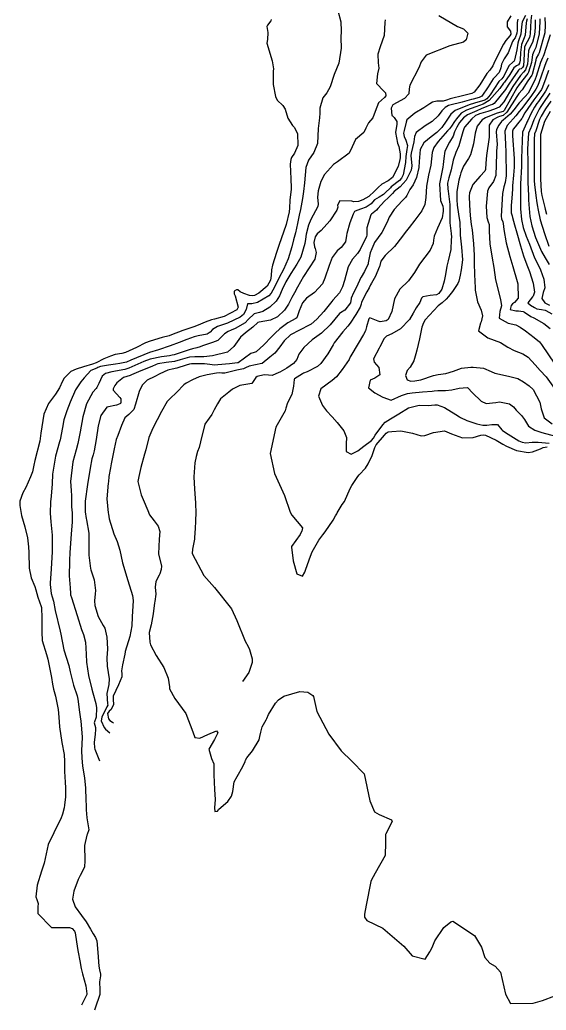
# Model space of a CAD drawing. Header units: feet. Extents: x 1313709 to 1317500, y 405869 to 411659.
# Drawn here: x 1315457 to 1315758, y 407400 to 407965 of the extents above; entities that cross this region are included whole.
import ezdxf

# ---------------------------------------------------------------- set-up
doc = ezdxf.new("R2010")
doc.units = ezdxf.units.FT
doc.layers.add('C-TOPO-MAJR', color=32, linetype='CONTINUOUS')

msp = doc.modelspace()

# ---------------------------------------------------------------- linework, layer by layer
at = {"layer": 'C-TOPO-MAJR'}
for points in [[(1315638.92, 407970.32), (1315640.6, 407963.84), (1315640.81, 407958.78), (1315640.61, 407954.75), (1315640.82, 407948.9), (1315639.43, 407940.22), (1315636.89, 407933.91), (1315634.58, 407926.85), (1315632.69, 407923.39), (1315630.35, 407920.46), (1315628.62, 407914.62), (1315628.71, 407911.84), (1315628.48, 407909.14), (1315627.8, 407903.03), (1315627.29, 407894.49), (1315625.27, 407889.38), (1315622.23, 407884.97), (1315620.6, 407880.67), (1315619.88, 407872.04), (1315619.32, 407866.94), (1315618.79, 407863.08), (1315617.67, 407856.81), (1315616.83, 407853.43), (1315615.9, 407848.79), (1315614.75, 407843.37), (1315613.63, 407839.35), (1315612.67, 407835.51), (1315610.66, 407828.6), (1315607.96, 407822.54), (1315605.48, 407817.96), (1315602.73, 407812.33), (1315600.95, 407808.95), (1315599.61, 407807.47), (1315593.04, 407803.59), (1315589.8, 407802.85), (1315589.2, 407802.95), (1315587.43, 407802.9), (1315586.54, 407799.59), (1315585.15, 407796.79), (1315583.18, 407795.22), (1315575.88, 407791.93), (1315570.16, 407789.98), (1315567.28, 407788.15), (1315566.01, 407786.71), (1315564.37, 407785.57), (1315559.08, 407784.63), (1315556.93, 407784.07), (1315552.73, 407782.52), (1315548.24, 407780.83), (1315543.23, 407778.86), (1315536.5, 407776.71), (1315531.37, 407775.1), (1315520.75, 407770.67), (1315518.17, 407769.67), (1315514.39, 407768.77), (1315511.95, 407768.36), (1315507.96, 407767.87), (1315503.36, 407767.1), (1315501.92, 407766.49), (1315501.25, 407766.21), (1315497.92, 407764.75), (1315493.97, 407760.72), (1315492.06, 407758.37), (1315489.09, 407753.72), (1315486.07, 407746.76), (1315484.08, 407741.88), (1315482.48, 407736.74), (1315481.64, 407732.21), (1315480.34, 407725.32), (1315480.03, 407724.1), (1315477.72, 407715.99), (1315476, 407705.54), (1315475.82, 407700.15), (1315475.2, 407693.1), (1315474.83, 407689.85), (1315474.71, 407683.29), (1315475.08, 407678.35), (1315475.84, 407670.77), (1315475.84, 407661.24), (1315475.24, 407651.59), (1315474.53, 407643.33), (1315474.53, 407642.59), (1315475.24, 407637.41), (1315475.81, 407635.62), (1315476.51, 407633.14), (1315477.42, 407627.74), (1315480.31, 407615.99), (1315480.64, 407614.27), (1315482.42, 407605.41), (1315485.23, 407596.36), (1315486.13, 407592.83), (1315487.99, 407585.11), (1315490.01, 407579.08), (1315490.47, 407577.19), (1315491.38, 407569.7), (1315491.9, 407565.78), (1315492.04, 407564.8), (1315492.85, 407555.41), (1315492.72, 407551.53), (1315492.51, 407547.75), (1315492.67, 407543.56), (1315493.15, 407539.06), (1315494.18, 407532.09), (1315494.84, 407526.45), (1315495.02, 407519.42), (1315495.2, 407516.46), (1315495.25, 407513.93), (1315495.55, 407509.43), (1315496.68, 407502.63), (1315495.84, 407499.9), (1315495.63, 407499.52), (1315494.22, 407493.56), (1315494.48, 407484.95), (1315494.22, 407481.24), (1315491.83, 407476.53), (1315490.65, 407474.09), (1315488.21, 407467.57), (1315487.46, 407462.92), (1315488.98, 407458.56), (1315492.46, 407453.54), (1315495.21, 407450.01), (1315497.63, 407445.89), (1315499.12, 407443.25), (1315500.46, 407441.16), (1315501.19, 407439.15), (1315501.82, 407432.42), (1315502.42, 407424.75), (1315502.86, 407422.54), (1315503.32, 407420.2), (1315503.32, 407419.12), (1315502.89, 407415.79), (1315502.91, 407411.2), (1315502.9, 407408.52), (1315500.34, 407400.69), (1315499.91, 407399.56)], [(1315600.89, 407965.2), (1315600.72, 407964.48), (1315598.8, 407961.94), (1315598.43, 407961.22), (1315599.05, 407957.84), (1315598.85, 407953.75), (1315598.41, 407951.73), (1315601.4, 407941.55), (1315602.21, 407937.17), (1315601.97, 407935.67), (1315601.92, 407928.19), (1315603.27, 407921.29), (1315604.34, 407919.12), (1315607.56, 407916.07), (1315608.9, 407914.08), (1315610.46, 407908.98), (1315613.09, 407904.75), (1315614.04, 407903.75), (1315615.86, 407900.17), (1315616.18, 407893.24), (1315614.22, 407889.01), (1315612.56, 407886.38), (1315612.16, 407885.36), (1315611.8, 407882.72), (1315612.01, 407874.29), (1315612.31, 407869.12), (1315612.28, 407868.37), (1315611.58, 407862.03), (1315611.31, 407857.58), (1315611.16, 407855.47), (1315609.52, 407848.13), (1315605.21, 407836.22), (1315603.83, 407832.17), (1315601.56, 407825.01), (1315601.06, 407822.38), (1315600.84, 407818.99), (1315600.44, 407816.33), (1315598.66, 407812.97), (1315593.88, 407808.95), (1315591.43, 407807.6), (1315590.28, 407807.39), (1315588.4, 407807.74), (1315585.21, 407808.78), (1315583.14, 407809.72), (1315581.74, 407810.81), (1315581.06, 407810.97), (1315579.71, 407810.12), (1315579.69, 407808.63), (1315580.3, 407807.39), (1315581.96, 407801.02), (1315581.26, 407799.45), (1315573.98, 407795.62), (1315568.49, 407794.08), (1315566.82, 407793.7), (1315565.32, 407793.23), (1315564.6, 407792.97), (1315563.2, 407792.39), (1315559.21, 407790.62), (1315556.59, 407789.71), (1315550.34, 407787.72), (1315543.95, 407785.14), (1315542.6, 407784.7), (1315538.56, 407783.73), (1315531.78, 407781.61), (1315529.15, 407780.54), (1315523.94, 407778.02), (1315517.62, 407775.15), (1315515.46, 407774.62), (1315511.74, 407773.89), (1315509.15, 407772.93), (1315505.28, 407771.41), (1315500.83, 407769.25), (1315498.84, 407768.4), (1315493.71, 407766.84), (1315489.47, 407765.57), (1315486.48, 407764.24), (1315482.6, 407760.44), (1315481.57, 407758.69), (1315479.91, 407754.89), (1315477.74, 407751.28), (1315473.75, 407745.97), (1315471.08, 407739.81), (1315469.36, 407729.11), (1315468.63, 407724.54), (1315465.93, 407713.52), (1315465.31, 407710.72), (1315464.45, 407707.03), (1315463.46, 407704.16), (1315460.65, 407697.98), (1315458.93, 407694.91), (1315457.3, 407690.27), (1315457.27, 407687.8), (1315458.21, 407681.94), (1315460.09, 407675.6), (1315461.65, 407669.28), (1315462.18, 407664.22), (1315462.37, 407660.87), (1315462.67, 407651.91), (1315463.69, 407646.49), (1315465.87, 407641.43), (1315466.45, 407639.66), (1315467.49, 407635.41), (1315469.52, 407630.14), (1315469.68, 407629.49), (1315469.94, 407623.44), (1315469.89, 407617.56), (1315469.78, 407615.39), (1315470.1, 407610.7), (1315472.52, 407602.58), (1315473.29, 407600.05), (1315475.43, 407589.53), (1315476, 407585.74), (1315476.58, 407582.87), (1315477.68, 407578.83), (1315479.25, 407571.24), (1315479.64, 407566.93), (1315479.95, 407561.36), (1315481.27, 407552.4), (1315482.56, 407545.51), (1315482.89, 407541.51), (1315482.87, 407535.88), (1315483.14, 407529.72), (1315483.4, 407526.61), (1315483.29, 407521.45), (1315482.8, 407516.63), (1315482.57, 407515.13), (1315481.72, 407511.51), (1315480.71, 407508.84), (1315479.91, 407507.4), (1315473.5, 407494.23), (1315471.74, 407486.18), (1315471.21, 407483.43), (1315469.64, 407478.9), (1315467.25, 407470.93), (1315466.49, 407464.26), (1315467.05, 407462.71), (1315467.83, 407460.42), (1315467.57, 407458.6), (1315467.48, 407454.82), (1315475.38, 407446.8), (1315485.73, 407446.81), (1315487.25, 407446.26), (1315488.53, 407444.75), (1315488.93, 407443.75), (1315490.19, 407434.76), (1315490.57, 407432.66), (1315491.49, 407427.7), (1315492.32, 407423.36), (1315493.17, 407420.26), (1315494.9, 407413.52), (1315495.57, 407408.89), (1315495.49, 407408.56), (1315493.2, 407404.03), (1315492.42, 407402.39)], [(1315665.98, 407965.13), (1315665.86, 407963.58), (1315665.35, 407956.14), (1315663.18, 407949.6), (1315661.88, 407945.52), (1315661.96, 407940.57), (1315662.43, 407937.52), (1315661.68, 407934.16), (1315661.04, 407928.71), (1315665.25, 407924.32), (1315666.25, 407923.32), (1315666.37, 407921.63), (1315665.61, 407920.7), (1315662.17, 407917.58), (1315660.33, 407912.62), (1315658.85, 407909.1), (1315656.49, 407906.17), (1315654.97, 407903.14), (1315653.71, 407900.81), (1315648.97, 407896.8), (1315647.22, 407892.48), (1315645.36, 407888.93), (1315638.77, 407883.98), (1315636.47, 407882.45), (1315631.24, 407876.78), (1315629.2, 407872.75), (1315627.79, 407867.35), (1315627.39, 407863.81), (1315627.72, 407859.82), (1315627.58, 407858.55), (1315623.47, 407850.99), (1315622.21, 407847.75), (1315620.9, 407842.71), (1315620.4, 407839.73), (1315620.12, 407837.3), (1315617.79, 407829.46), (1315615.57, 407825.59), (1315612.07, 407820.24), (1315609.22, 407815.5), (1315607.08, 407811.02), (1315605.63, 407807.42), (1315603.7, 407804.42), (1315600.1, 407801.08), (1315596.15, 407798.46), (1315594.16, 407797.97), (1315591.12, 407797.12), (1315587.81, 407793.98), (1315585.95, 407792.08), (1315580.39, 407788.78), (1315578, 407787.79), (1315576.23, 407787.08), (1315574.18, 407785.67), (1315570.32, 407781.99), (1315567.29, 407780.75), (1315561.67, 407778.99), (1315560.27, 407778.43), (1315558.48, 407777.82), (1315555.92, 407777.1), (1315554.08, 407776.6), (1315545.48, 407773.77), (1315544.38, 407773.49), (1315542.82, 407773.24), (1315538.27, 407772.56), (1315531.71, 407771.22), (1315528.03, 407769.87), (1315519.56, 407766.07), (1315517.34, 407765.41), (1315509.79, 407764.03), (1315506.16, 407763.1), (1315504.4, 407761.61), (1315502.36, 407757.39), (1315501.28, 407755.09), (1315500.8, 407754.46), (1315498.93, 407752.47), (1315495.4, 407745.71), (1315493.25, 407738.42), (1315491.76, 407729.89), (1315490.45, 407723.05), (1315489.43, 407719.45), (1315487.58, 407712.65), (1315486.26, 407701.41), (1315486.63, 407696.33), (1315486.75, 407693.34), (1315486.79, 407687.04), (1315487.09, 407683.49), (1315487.19, 407678.23), (1315486.62, 407671.55), (1315485.78, 407660.73), (1315485.68, 407656.47), (1315485.65, 407655.83), (1315485.4, 407647.57), (1315486.13, 407640.68), (1315486.17, 407637.52), (1315486.26, 407636.7), (1315486.78, 407635.17), (1315490.07, 407624.86), (1315492.49, 407616.85), (1315493.31, 407615.02), (1315493.74, 407614.06), (1315494.72, 407609.75), (1315495.21, 407602.89), (1315495.45, 407598.34), (1315496.59, 407590.62), (1315498.39, 407582.82), (1315498.96, 407580.85), (1315500.63, 407574.73), (1315501.11, 407572.2), (1315500.87, 407566.89), (1315499.94, 407564.27), (1315499.81, 407563.55), (1315500.42, 407560.91), (1315500.49, 407559.89), (1315500.24, 407557.08), (1315499.73, 407552.47), (1315499.9, 407549.46), (1315500.21, 407548.58), (1315502.78, 407542.01)], [(1315696.73, 407967.45), (1315707.33, 407961.27), (1315710.76, 407959.88), (1315713.25, 407957.36), (1315712.23, 407953.56), (1315710.72, 407952.25), (1315702.97, 407950.27), (1315689.47, 407944.79), (1315686.52, 407941.09), (1315685.23, 407937.72), (1315680.12, 407927.72), (1315679.67, 407925.66), (1315679.52, 407922.77), (1315676.98, 407920.16), (1315670.37, 407916.49), (1315669.32, 407914.63), (1315669.86, 407910.46), (1315670.15, 407910.16), (1315671.17, 407909.34), (1315672.62, 407906.97), (1315672.63, 407905.48), (1315671.93, 407900.66), (1315673.07, 407894.69), (1315673.8, 407892.65), (1315674.58, 407888.62), (1315674.5, 407886.33), (1315674.37, 407885.25), (1315673.4, 407881.23), (1315670.13, 407875.02), (1315667.77, 407873.11), (1315664.17, 407871.26), (1315661.89, 407869.39), (1315659.22, 407866.43), (1315657.49, 407864.97), (1315656.58, 407864.25), (1315653.22, 407862.3), (1315650.68, 407861.41), (1315648.13, 407861.2), (1315646.97, 407861.5), (1315640.01, 407861.62), (1315638.81, 407859.24), (1315638.92, 407858.1), (1315638.44, 407856.36), (1315634.34, 407850.36), (1315629.44, 407844.83), (1315627.23, 407842.89), (1315626.05, 407841.22), (1315625.23, 407837.91), (1315625.52, 407835.39), (1315625.93, 407834.53), (1315626.64, 407832.17), (1315625.79, 407828.39), (1315622.54, 407823.37), (1315619.26, 407818.54), (1315615.9, 407812.49), (1315614.22, 407809.21), (1315612.72, 407806.43), (1315610.84, 407802.68), (1315608.53, 407799.19), (1315604.39, 407795.47), (1315600.46, 407793.48), (1315594.1, 407792.47), (1315593.25, 407792.14), (1315590.42, 407789.57), (1315586.28, 407786.26), (1315583.39, 407783.89), (1315579.5, 407778.5), (1315576, 407775.38), (1315567.4, 407773.24), (1315562.34, 407772.61), (1315559.86, 407772.6), (1315557.21, 407772.72), (1315554.14, 407772.4), (1315548.93, 407770.85), (1315545.62, 407769.96), (1315540.95, 407769.35), (1315536.04, 407768.61), (1315535.25, 407768.34), (1315532.65, 407767.06), (1315526.44, 407764.57), (1315521.02, 407762.29), (1315520.29, 407762.06), (1315516.6, 407760.91), (1315512.65, 407757.73), (1315511.63, 407756.27), (1315510.53, 407754.35), (1315510.57, 407753.58), (1315514.46, 407749.46), (1315514.89, 407748.7), (1315515.07, 407746.46), (1315514.73, 407745.98), (1315513.03, 407745.16), (1315512.55, 407745.05), (1315507.02, 407743.9), (1315503.53, 407739.08), (1315501.95, 407733.21), (1315500.8, 407725.5), (1315499.74, 407718.96), (1315499.13, 407716.74), (1315498.45, 407714.32), (1315497.41, 407708.97), (1315495.92, 407699.79), (1315494.69, 407690.22), (1315494.6, 407684.06), (1315495.1, 407680.31), (1315495.28, 407679.54), (1315496.68, 407671.88), (1315496.78, 407663.82), (1315496.78, 407659.38), (1315497.64, 407651.8), (1315497.86, 407651.05), (1315499.77, 407645.22), (1315500.51, 407639.16), (1315500.38, 407637.21), (1315499.9, 407633.29), (1315500.13, 407630.57), (1315502.08, 407624.41), (1315504.97, 407619.2), (1315505.76, 407617.76), (1315507.04, 407612.57), (1315507.34, 407605.93), (1315507.33, 407605.64), (1315507.02, 407600.68), (1315507.14, 407596.07), (1315508.39, 407588.86), (1315508.1, 407585.46), (1315506.99, 407580.36), (1315507.46, 407574.58), (1315507.52, 407573.65), (1315507.08, 407572.73), (1315506.76, 407572.31), (1315504.04, 407566.82), (1315503.84, 407564.72), (1315505.38, 407560.99), (1315506.14, 407560.1), (1315508.74, 407557.88)], [(1315737.74, 407967.43), (1315735.75, 407963.95), (1315735.71, 407961.14), (1315737.49, 407958.51), (1315737.84, 407956.9), (1315737.25, 407955.88), (1315734.87, 407953.24), (1315733.56, 407951.17), (1315732.87, 407949.85), (1315728.01, 407940.03), (1315727.4, 407938.73), (1315725.69, 407936.36), (1315724.11, 407934.38), (1315719.97, 407927.99), (1315716.78, 407923.72), (1315715.42, 407922.94), (1315710.89, 407921.92), (1315703.19, 407920.03), (1315700.96, 407919.1), (1315699.2, 407918.6), (1315695.44, 407918.63), (1315693, 407918.04), (1315691.48, 407917.14), (1315688.04, 407914.8), (1315682.97, 407911.7), (1315678.28, 407908.03), (1315677.94, 407906.71), (1315676.78, 407901.93), (1315676.49, 407900.37), (1315676.91, 407898.42), (1315677.88, 407896.28), (1315678.66, 407893.25), (1315678.39, 407891.05), (1315677.81, 407886.99), (1315677.62, 407883.61), (1315676.29, 407876.51), (1315675.4, 407874.64), (1315674.25, 407873.37), (1315669.5, 407869.66), (1315668.97, 407869.21), (1315666.03, 407866.18), (1315665.12, 407865.38), (1315662.52, 407863.88), (1315659.82, 407862.21), (1315658.78, 407860.94), (1315658.04, 407860.08), (1315655.18, 407858.18), (1315651.97, 407856.87), (1315648.81, 407855.87), (1315648.4, 407855.57), (1315647.75, 407854.18), (1315645.78, 407849.11), (1315644.06, 407843.01), (1315643.97, 407841.99), (1315643.37, 407838.23), (1315640.83, 407835.12), (1315638.51, 407833.11), (1315635.8, 407829.36), (1315633.9, 407824.83), (1315631.56, 407817.46), (1315630.11, 407814.36), (1315625.57, 407809.29), (1315621.09, 407806.05), (1315618.73, 407803.41), (1315616.78, 407798.91), (1315615.44, 407794.99), (1315615.04, 407794.58), (1315610.31, 407792.08), (1315605.82, 407788.7), (1315603.22, 407786.11), (1315601.11, 407784), (1315596.73, 407779.48), (1315592.2, 407775.39), (1315591.15, 407775.07), (1315589.22, 407774.44), (1315582.04, 407769.26), (1315581.67, 407769.12), (1315577.07, 407768.69), (1315570.44, 407768.01), (1315568.55, 407767.91), (1315565.86, 407768.23), (1315562.72, 407768.58), (1315555.3, 407768.64), (1315554.2, 407768.51), (1315552.35, 407767.95), (1315546.94, 407766.2), (1315544.25, 407765.64), (1315542.5, 407765.23), (1315541.82, 407764.98), (1315537.32, 407762.83), (1315534.5, 407761.46), (1315530.1, 407759.26), (1315527.18, 407756.38), (1315525.48, 407752.75), (1315523.38, 407745.67), (1315522.35, 407742.63), (1315519.62, 407739.75), (1315517.34, 407737.82), (1315515.28, 407733.49), (1315513.21, 407727.7), (1315512.38, 407725.49), (1315511.12, 407720.04), (1315509.55, 407711.59), (1315509.05, 407709.26), (1315508.2, 407704.38), (1315507.86, 407701.3), (1315507.76, 407700.53), (1315506.97, 407691.6), (1315507.75, 407683.61), (1315507.86, 407682.73), (1315508.25, 407680.17), (1315511.05, 407671.65), (1315512.93, 407667.27), (1315514.39, 407662.3), (1315515.89, 407654.91), (1315519.01, 407644.86), (1315521.74, 407636.44), (1315521.97, 407633.44), (1315521.49, 407624.13), (1315521.25, 407618.94), (1315520.22, 407612.94), (1315517.51, 407604.42), (1315517.42, 407604.11), (1315517.2, 407602.9), (1315516, 407596.83), (1315515.36, 407593.3), (1315515.53, 407591.61), (1315515.62, 407590.15), (1315515.57, 407589.89), (1315513.63, 407585.37), (1315510.69, 407578.95), (1315510.62, 407576.92), (1315510.72, 407574.06), (1315509.39, 407571.31), (1315508.28, 407570.27), (1315507.46, 407568.94), (1315507.93, 407565.9), (1315508.61, 407564.89), (1315510.16, 407564.02), (1315510.88, 407563.6)], [(1315741.86, 407965.38), (1315741.37, 407963.53), (1315741.37, 407959.03), (1315741.23, 407957.38), (1315740.19, 407954.74), (1315739.38, 407953.54), (1315738.78, 407952.59), (1315736.19, 407946.16), (1315734.01, 407942.83), (1315732.46, 407939.82), (1315731.99, 407937.65), (1315731.05, 407934.93), (1315728.53, 407932.12), (1315727.73, 407931.29), (1315724.82, 407926.82), (1315721.16, 407921.51), (1315719.63, 407920.69), (1315716.33, 407919.78), (1315715.26, 407919.48), (1315709.94, 407917.98), (1315703.01, 407916.31), (1315702.25, 407916.05), (1315700.32, 407915.05), (1315698.85, 407913.75), (1315698.34, 407913.02), (1315696.33, 407910.29), (1315692.76, 407907.09), (1315688.92, 407904.61), (1315683.65, 407900.81), (1315682.69, 407898.44), (1315682.42, 407895.47), (1315680.87, 407888.92), (1315680.72, 407887.56), (1315681.29, 407881.76), (1315680.91, 407879.2), (1315677.95, 407873.54), (1315674.61, 407869.64), (1315672.92, 407868.28), (1315671.2, 407866.99), (1315670.16, 407865.94), (1315667.73, 407863.36), (1315665.54, 407861.45), (1315661.88, 407857.38), (1315661.01, 407856.41), (1315658.09, 407854.1), (1315657.81, 407853.8), (1315655.58, 407846.38), (1315655.46, 407842.12), (1315655.35, 407841.41), (1315651.78, 407833.85), (1315650.16, 407831.56), (1315647.31, 407828.41), (1315644.92, 407823.98), (1315642.69, 407816.23), (1315641.66, 407812.67), (1315639.99, 407809.18), (1315637.97, 407807.03), (1315636.08, 407804.89), (1315635.56, 407804.23), (1315630.86, 407798.54), (1315626.94, 407794.06), (1315623.66, 407791.21), (1315623.04, 407790.82), (1315617.11, 407787.91), (1315611.84, 407785.17), (1315608.24, 407781.84), (1315605.84, 407778.28), (1315602.97, 407774.74), (1315600.03, 407772.41), (1315595.78, 407768.91), (1315595.45, 407768.77), (1315588.38, 407767.35), (1315586.2, 407766.26), (1315585.07, 407765.85), (1315581.17, 407765.06), (1315574.44, 407763.26), (1315572.61, 407763.31), (1315571.22, 407763.43), (1315569.64, 407763.35), (1315564.34, 407762.31), (1315559.7, 407761.14), (1315555.98, 407759.53), (1315552.33, 407757.54), (1315550.93, 407756.55), (1315547, 407752.43), (1315542.88, 407748.57), (1315541.47, 407747.08), (1315538.18, 407741.32), (1315533.33, 407731.93), (1315531.05, 407726.48), (1315529.21, 407719.5), (1315528.58, 407716.99), (1315526.5, 407709.44), (1315525.22, 407704.36), (1315524.76, 407701.45), (1315524.8, 407700.75), (1315526.63, 407693.85), (1315527.78, 407691.21), (1315530.49, 407684.91), (1315531.42, 407682.44), (1315533.99, 407678.89), (1315536.33, 407675.97), (1315537.18, 407672.91), (1315536.9, 407668.47), (1315536.59, 407660.07), (1315538.23, 407653.04), (1315538.1, 407651.2), (1315537.22, 407648.64), (1315536.87, 407647.91), (1315535.06, 407644.4), (1315534.58, 407641.11), (1315534.9, 407637.12), (1315534.33, 407632.84), (1315534.17, 407632.09), (1315533.39, 407625.89), (1315532.22, 407619.69), (1315531.26, 407615.15), (1315531.54, 407609.71), (1315531.95, 407608.25), (1315535.12, 407602.12), (1315539.53, 407595.16), (1315542.03, 407589.18), (1315542.7, 407584.16), (1315542.86, 407582.98), (1315545.81, 407577.63), (1315552.05, 407568.94), (1315556.05, 407558.5), (1315557.24, 407555.35), (1315560.19, 407554.81), (1315564.68, 407557.05), (1315569.64, 407559.05), (1315570.31, 407557.84), (1315568.5, 407554.17), (1315565.31, 407548.52), (1315566.86, 407543.3), (1315568.13, 407540.25), (1315568.19, 407535.63), (1315568.09, 407533.87), (1315568.46, 407525.58), (1315568.91, 407519.88), (1315568.51, 407515.08), (1315568.75, 407512.99), (1315570.2, 407513.25), (1315570.74, 407513.99), (1315570.98, 407514.26), (1315576.12, 407518.65), (1315578.26, 407521.83), (1315578.91, 407524.36), (1315579.75, 407529.94), (1315581.36, 407532.95), (1315584.74, 407538.65), (1315586.01, 407541.55), (1315586.23, 407542.37), (1315586.97, 407543.69), (1315590.21, 407547.69), (1315593.93, 407554.01), (1315594.47, 407555.8), (1315594.87, 407558.38), (1315595.8, 407561.38), (1315597.99, 407565.34), (1315598.33, 407566.08), (1315599.25, 407568.48), (1315603.26, 407574.83), (1315605.04, 407576.81), (1315608.01, 407578.96), (1315617.16, 407581.48), (1315621.9, 407581.07), (1315624.71, 407579.31), (1315625.1, 407578.76), (1315626.95, 407570.13), (1315633.8, 407557.26), (1315640.88, 407547.6), (1315646.93, 407541.8), (1315654.07, 407534.45), (1315657.21, 407519.07), (1315659.98, 407512.73), (1315662.57, 407511.24), (1315669.58, 407508.16), (1315670, 407507.29), (1315666.38, 407500.28), (1315666.16, 407499.86), (1315666.25, 407495.34), (1315666.04, 407487.9), (1315660.21, 407477.71), (1315658.01, 407473.68), (1315657.8, 407473), (1315655.22, 407459.5), (1315654.19, 407454.39), (1315654.16, 407452.75), (1315655.54, 407450.75), (1315664.66, 407446.44), (1315676.74, 407436.06), (1315681.5, 407430.62), (1315688.83, 407428.63), (1315691.57, 407432.96), (1315691.77, 407433.35), (1315692.84, 407435.41), (1315694.44, 407439.19), (1315699.42, 407446.75), (1315703.49, 407450.09), (1315704.59, 407450.4), (1315717.07, 407442.29), (1315720.95, 407435.46), (1315722.89, 407429.73), (1315725.83, 407426.43), (1315728.77, 407424.71), (1315731.94, 407421.22), (1315734.75, 407408.78), (1315737.53, 407403.47), (1315750.6, 407403.62), (1315755.91, 407405.08), (1315762.81, 407407.74)], [(1315746.12, 407967.57), (1315744.26, 407963.94), (1315743.83, 407961.08), (1315743.44, 407956.86), (1315742.09, 407953.06), (1315741.71, 407951.81), (1315741.11, 407947.98), (1315739.92, 407942.06), (1315739.47, 407941.34), (1315739.17, 407941.11), (1315736.68, 407938.78), (1315733.71, 407932.8), (1315732.55, 407931.43), (1315730.98, 407929.93), (1315726.01, 407922.17), (1315724.14, 407919.92), (1315722.91, 407919.18), (1315717.05, 407917.49), (1315713.92, 407916.53), (1315705.91, 407913.26), (1315703.55, 407911.24), (1315702.43, 407909.5), (1315700.86, 407907.17), (1315698.34, 407903.66), (1315697.4, 407902.56), (1315695.56, 407900.72), (1315692.27, 407898.32), (1315688.01, 407894.78), (1315686.03, 407890.94), (1315685.32, 407884.19), (1315685.15, 407880.8), (1315683.94, 407875.07), (1315681.92, 407870.89), (1315680.15, 407868.08), (1315678.42, 407864.83), (1315677.62, 407863.69), (1315675.72, 407861.75), (1315671.15, 407856.72), (1315668.29, 407852.41), (1315667.07, 407849.51), (1315664.06, 407843.67), (1315659.87, 407837.85), (1315659.43, 407836.97), (1315658.34, 407834.33), (1315657.45, 407831.97), (1315656.36, 407826.25), (1315656.23, 407825.81), (1315654.11, 407821.33), (1315652.2, 407818.18), (1315652.04, 407817.85), (1315649.7, 407812.5), (1315647.87, 407809.15), (1315646.57, 407806.11), (1315646.54, 407805.87), (1315646.18, 407803.46), (1315642.98, 407799.34), (1315640.52, 407797.83), (1315639.92, 407797.36), (1315634.64, 407790.87), (1315629.6, 407786.22), (1315624.28, 407782.31), (1315619.44, 407777.99), (1315616.69, 407774.08), (1315615.44, 407771.07), (1315613.69, 407768.84), (1315609.89, 407766.14), (1315605.77, 407763.88), (1315605.3, 407763.62), (1315601.34, 407761.91), (1315599.31, 407762.13), (1315596.95, 407762.32), (1315592.95, 407761.46), (1315592.02, 407760.86), (1315591.74, 407760.28), (1315589.89, 407757.39), (1315582.88, 407756.21), (1315578.77, 407754.11), (1315576.69, 407752.5), (1315571.83, 407748.71), (1315570.11, 407745.74), (1315568.39, 407742.36), (1315567.04, 407739.77), (1315565.51, 407737.6), (1315563.06, 407734.26), (1315560.5, 407724.16), (1315559.72, 407720.92), (1315558.76, 407718.59), (1315557.93, 407715.65), (1315557.3, 407712.06), (1315556.59, 407704.18), (1315557.04, 407697.15), (1315557.68, 407689.2), (1315557.78, 407683.15), (1315557.65, 407679.54), (1315557.38, 407673.87), (1315557.34, 407672.98), (1315557.01, 407668.44), (1315555.89, 407662.84), (1315555.75, 407660.28), (1315562.32, 407647.73), (1315568.58, 407640.83), (1315578.18, 407628.77), (1315581.23, 407622.08), (1315585.94, 407610.3), (1315587.65, 407607.17), (1315588.55, 407605.56), (1315590.01, 407600.12), (1315589.99, 407598.11), (1315588.09, 407592.31), (1315584.42, 407587.3)], [(1315747.18, 407965.71), (1315746.65, 407964.27), (1315746.46, 407963.26), (1315745.96, 407956.27), (1315745.45, 407954.7), (1315743.89, 407950.91), (1315743.2, 407946.48), (1315743.01, 407941.93), (1315742.79, 407940.22), (1315742.21, 407939.4), (1315741.05, 407938.87), (1315739.45, 407937.58), (1315737.29, 407933.87), (1315734.07, 407929.44), (1315733.59, 407928.85), (1315731.45, 407925.87), (1315725.46, 407919.08), (1315721.97, 407916.81), (1315717.75, 407915.29), (1315712.53, 407913.49), (1315709.42, 407911.83), (1315706.68, 407908.5), (1315705.68, 407906.96), (1315703.86, 407904.41), (1315702.65, 407902.9), (1315701.5, 407901.58), (1315696.33, 407895.51), (1315693.71, 407892.18), (1315692.79, 407889.27), (1315692.02, 407882.08), (1315690.81, 407876.44), (1315689.65, 407870.01), (1315689.25, 407863.55), (1315688.69, 407859.62), (1315686.96, 407856.03), (1315682.92, 407850.61), (1315679.75, 407846.48), (1315677.45, 407843.68), (1315675.93, 407841.61), (1315671.24, 407835.67), (1315665.98, 407830.52), (1315663.59, 407827.32), (1315662.7, 407824.08), (1315662.63, 407823.83), (1315660.43, 407818.7), (1315658.15, 407814.62), (1315657.67, 407813.65), (1315656.8, 407811.94), (1315655.43, 407809.72), (1315652.46, 407803.85), (1315652.24, 407802.74), (1315651.75, 407801), (1315649.26, 407796.72), (1315645.98, 407791.77), (1315644.65, 407790.13), (1315641.74, 407786.81), (1315636.92, 407780.58), (1315636.28, 407779.5), (1315633.14, 407774.36), (1315629.31, 407768.85), (1315627.4, 407767.02), (1315621.46, 407764.08), (1315619.38, 407763.32), (1315618.73, 407762.98), (1315614.25, 407760.16), (1315613.92, 407759.76), (1315613.57, 407755.82), (1315612.67, 407751.19), (1315610.24, 407746.34), (1315609.23, 407743.4), (1315608.84, 407741.83), (1315603.44, 407732.43), (1315600.38, 407717.44), (1315602.69, 407706.04), (1315608.47, 407693.51), (1315611.68, 407683.87), (1315612.62, 407682.18), (1315618.73, 407675.07), (1315618.38, 407673.15), (1315617.67, 407671.73), (1315617.35, 407671.22), (1315612.54, 407664.41), (1315612.4, 407663.95), (1315613.46, 407656.21), (1315615.53, 407648.74), (1315618.68, 407647.35), (1315620.03, 407649.67), (1315620.7, 407651.42), (1315623.36, 407658.84), (1315624.36, 407661.33), (1315627.24, 407666.57), (1315628.16, 407667.92), (1315630.42, 407670.97), (1315631.65, 407672.76), (1315636.22, 407679.42), (1315637.66, 407681.75), (1315638.35, 407683.07), (1315638.59, 407683.56), (1315640.77, 407687.37), (1315641.51, 407688.35), (1315642.67, 407689.99), (1315646.03, 407697.37), (1315646.85, 407699.11), (1315650.32, 407704.25), (1315651.17, 407705.17), (1315654.71, 407708.98), (1315656.28, 407711.46), (1315658.6, 407716.34), (1315660.03, 407720.83), (1315660.77, 407722.3), (1315665.54, 407727.88), (1315666.57, 407729.07), (1315667.63, 407729.86), (1315669.83, 407730.02), (1315675.02, 407730.35), (1315681.57, 407729.01), (1315686.62, 407727.55), (1315688.56, 407727.78), (1315693.68, 407729.35), (1315699.84, 407730.39), (1315703.83, 407728.64), (1315710.1, 407726.37), (1315716.32, 407726.48), (1315720.56, 407727.84), (1315722.07, 407728.06), (1315723.3, 407727.94), (1315729.44, 407725.02), (1315733.25, 407722.81), (1315735.34, 407721.55), (1315740.93, 407719.1), (1315747.72, 407718.04), (1315750.22, 407718.38), (1315754.68, 407720.12), (1315756.31, 407720.79), (1315758.58, 407721.19)], [(1315749.5, 407967.68), (1315749.15, 407964.66), (1315748.77, 407957.11), (1315748.68, 407956.01), (1315748.35, 407954.95), (1315745.7, 407949.94), (1315745.6, 407949.53), (1315745.24, 407942.01), (1315744.94, 407938.82), (1315744.51, 407937.75), (1315743.69, 407937.12), (1315742.78, 407936.79), (1315742.23, 407936.39), (1315741.43, 407935.12), (1315739.19, 407931.93), (1315736.3, 407927.83), (1315734.63, 407925.33), (1315728.19, 407917.26), (1315727.3, 407916.73), (1315725.88, 407916.24), (1315724.12, 407915.53), (1315720.91, 407914.14), (1315718.42, 407913.16), (1315713.06, 407910.85), (1315710.82, 407909.16), (1315708.54, 407906.37), (1315706.86, 407903.82), (1315705.68, 407901.15), (1315704.78, 407898.69), (1315702.81, 407895.29), (1315700.03, 407890.03), (1315699.42, 407885.9), (1315699.16, 407882.42), (1315698.84, 407880.97), (1315697.11, 407871.46), (1315697.63, 407861.82), (1315698.84, 407858.61), (1315699.21, 407857.07), (1315699.2, 407855.78), (1315698.47, 407851.98), (1315695.85, 407846.02), (1315694.02, 407841.5), (1315693.66, 407839.16), (1315693.46, 407837.25), (1315691.62, 407833.46), (1315685.65, 407825.48), (1315682.75, 407820.74), (1315679.26, 407816.02), (1315674.33, 407811.22), (1315671.27, 407805.74), (1315669.88, 407798.48), (1315667.66, 407794.03), (1315666.55, 407793.15), (1315663.22, 407792.55), (1315661.91, 407793.01), (1315657.15, 407794.81), (1315656.59, 407794.42), (1315655.3, 407789.73), (1315654.67, 407787.38), (1315653.62, 407785.36), (1315650.58, 407780.23), (1315646.3, 407773.21), (1315646.06, 407772.66), (1315645.42, 407771.14), (1315641.51, 407765.38), (1315638.25, 407761.27), (1315635.75, 407759.03), (1315629.24, 407754.41), (1315627.94, 407750.16), (1315630.25, 407744.86), (1315632.43, 407741.88), (1315635.66, 407738.36), (1315638.55, 407735.17), (1315642.41, 407730.29), (1315643.96, 407726.63), (1315643.65, 407723.03), (1315643.77, 407718.57), (1315646.58, 407717.1), (1315650.38, 407718.94), (1315653.78, 407721.59), (1315658.19, 407724.92), (1315659.25, 407726.28), (1315660.35, 407727.89), (1315664.59, 407733.72), (1315666.06, 407735.28), (1315669.08, 407737.32), (1315673.78, 407740.16), (1315679.36, 407743.58), (1315685.38, 407745.08), (1315690.52, 407744.89), (1315694.29, 407745.27), (1315695.61, 407745.22), (1315699.84, 407743.76), (1315706.36, 407739.73), (1315708.52, 407738.36), (1315709.03, 407738.08), (1315712.7, 407736.3), (1315718.43, 407734.45), (1315721.73, 407733.69), (1315724.12, 407733.55), (1315726.98, 407734.08), (1315730.14, 407733.99), (1315732.7, 407730.97), (1315733.05, 407730.59), (1315736.28, 407728.53), (1315742.42, 407724.62), (1315744.17, 407723.82), (1315746.29, 407723.61), (1315749.93, 407723.96), (1315753.4, 407723.97), (1315759.58, 407723.36)], [(1315751.73, 407965.1), (1315751.6, 407960.73), (1315751.35, 407956.5), (1315750.16, 407952.15), (1315748.31, 407948.44), (1315747.95, 407947.28), (1315747.52, 407942.08), (1315747.24, 407939.78), (1315746.08, 407936.59), (1315745.05, 407935.25), (1315743.26, 407933.26), (1315738.98, 407926.95), (1315733.82, 407918.15), (1315731.06, 407915.27), (1315728.39, 407914.11), (1315724.63, 407912.8), (1315720.64, 407911.66), (1315719.81, 407911.37), (1315719.08, 407911.08), (1315717.65, 407910.39), (1315715.46, 407908.53), (1315711.36, 407903.72), (1315711.1, 407903.32), (1315710.28, 407901.16), (1315708.03, 407893.17), (1315706.42, 407889.33), (1315704.88, 407884.94), (1315703.71, 407879.49), (1315702.27, 407874.8), (1315701.6, 407871.8), (1315701.78, 407868.59), (1315702.06, 407867.19), (1315702.97, 407859.66), (1315702.99, 407854.53), (1315702.89, 407849.09), (1315703.74, 407843.08), (1315703.83, 407841), (1315703.76, 407839.69), (1315703.46, 407833.94), (1315702.02, 407827.41), (1315701.25, 407824.48), (1315700.39, 407819.73), (1315699.73, 407815.76), (1315698.29, 407811.21), (1315696.64, 407808.87), (1315695.22, 407807.97), (1315691.77, 407807.61), (1315687.59, 407806.95), (1315686.76, 407806.09), (1315685.72, 407803.65), (1315683.74, 407800.56), (1315681.97, 407797.56), (1315679.88, 407793.99), (1315674.8, 407788.59), (1315669.82, 407785.79), (1315666.72, 407784.36), (1315665.32, 407783.02), (1315662.96, 407778.38), (1315662.56, 407777.65), (1315659.39, 407771.45), (1315659.72, 407769.49), (1315662.41, 407766.48), (1315662.97, 407762.43), (1315660.03, 407760.52), (1315657.35, 407759.24), (1315656.55, 407754.89), (1315659.99, 407752.15), (1315664.63, 407749.51), (1315669.41, 407747.94), (1315675.35, 407750.48), (1315678.72, 407751.67), (1315681.48, 407752.1), (1315687.24, 407752.71), (1315692.75, 407753.1), (1315693.89, 407753.18), (1315696.14, 407753.33), (1315700.53, 407753.42), (1315704.13, 407753.87), (1315708.29, 407754.83), (1315712.77, 407755.21), (1315713.3, 407754.99), (1315715.79, 407752.04), (1315720.73, 407747.27), (1315723.69, 407745.97), (1315729.12, 407746.63), (1315731.3, 407746.87), (1315737.02, 407745.75), (1315739.21, 407744.08), (1315740.74, 407742.23), (1315743.95, 407739.09), (1315745.51, 407736.8), (1315747.95, 407733.07), (1315751.54, 407730.77), (1315755.52, 407729.38), (1315763.2, 407727.32)], [(1315754.28, 407965.53), (1315754.27, 407964.16), (1315754.03, 407956.99), (1315752.06, 407949.21), (1315750.94, 407946.92), (1315750.21, 407945.13), (1315749.8, 407942.15), (1315749.61, 407940.76), (1315747.94, 407935.21), (1315747.44, 407934.35), (1315742.51, 407928.18), (1315741.21, 407926.22), (1315737.64, 407919.67), (1315734.01, 407913.28), (1315733.32, 407912.64), (1315732.65, 407912.44), (1315729.42, 407911.64), (1315723.26, 407909.04), (1315721.42, 407907.93), (1315718.58, 407904.34), (1315717.49, 407900.43), (1315716.51, 407894.18), (1315714.73, 407887.99), (1315713.6, 407885.94), (1315710.74, 407881.42), (1315709.28, 407877.77), (1315708.81, 407876.21), (1315707.98, 407873.51), (1315706.83, 407867.02), (1315706.89, 407862.35), (1315707.17, 407859.17), (1315707.94, 407854.14), (1315708.69, 407849.32), (1315708.88, 407843.31), (1315708.86, 407842.07), (1315709.53, 407835.24), (1315710.2, 407828.03), (1315709.48, 407822.23), (1315708.83, 407819.34), (1315708.03, 407815.91), (1315707.42, 407814.43), (1315704.42, 407809.9), (1315702.08, 407807.02), (1315700.8, 407805.51), (1315698.58, 407803.49), (1315696.28, 407801.75), (1315688.9, 407793.7), (1315687.9, 407792.05), (1315686.99, 407789.51), (1315685.64, 407782.97), (1315683.99, 407776.47), (1315683.53, 407774.42), (1315682.34, 407770.3), (1315680.27, 407766.64), (1315678.54, 407764.86), (1315677.51, 407761.89), (1315678.56, 407759.52), (1315680.6, 407758.8), (1315683.01, 407758.94), (1315686.44, 407759.49), (1315693.66, 407761.95), (1315696.31, 407762.53), (1315700.59, 407763.07), (1315705.05, 407764.45), (1315709.51, 407766.11), (1315714.93, 407766.78), (1315716.31, 407766.74), (1315722.13, 407766.21), (1315726.46, 407764.23), (1315728.71, 407763.23), (1315736.51, 407761.63), (1315741.84, 407760.19), (1315745.01, 407758.27), (1315748.18, 407756.06), (1315750.45, 407754.01), (1315754.33, 407746.79), (1315755.03, 407742.85), (1315756.85, 407737.74), (1315761.39, 407734.35)], [(1315757.16, 407966.38), (1315757.41, 407962.06), (1315757.16, 407957.57), (1315754.01, 407946.19), (1315753.61, 407945.38), (1315752.29, 407943.14), (1315752.08, 407942.22), (1315752.01, 407941.76), (1315749.9, 407933.77), (1315749.75, 407933.48), (1315747.43, 407930.25), (1315744.18, 407925.16), (1315742.27, 407922.93), (1315741.13, 407921.35), (1315735.53, 407912.34), (1315733.34, 407910.39), (1315731.26, 407909.77), (1315730.31, 407909.51), (1315727.55, 407907.94), (1315725.46, 407904.97), (1315725.31, 407900.27), (1315725.31, 407898), (1315723.81, 407887.57), (1315723.51, 407883.3), (1315723.36, 407879.68), (1315722.97, 407878.7), (1315720.25, 407875.81), (1315716.15, 407870.97), (1315714.15, 407866.26), (1315713.95, 407864.28), (1315714.24, 407859.31), (1315714.49, 407853.29), (1315715.03, 407848.25), (1315715.59, 407845.21), (1315716.51, 407837.14), (1315716.83, 407830.68), (1315716.77, 407826.2), (1315716.96, 407819.71), (1315717.45, 407811.96), (1315717.47, 407810.62), (1315718.64, 407803.97), (1315720.77, 407799.25), (1315721.61, 407795.98), (1315720.77, 407792.68), (1315720.35, 407791.92), (1315719.25, 407787.54), (1315724.66, 407783.39), (1315731.8, 407780.79), (1315736.12, 407778.24), (1315739.7, 407776.28), (1315744.68, 407774.39), (1315747.62, 407772.42), (1315751.69, 407768.05), (1315754.62, 407764.77), (1315757.86, 407761.23), (1315763.75, 407753.25)], [(1315760.3, 407956.46), (1315756.58, 407945.02), (1315756.26, 407944.1), (1315755.92, 407943.34), (1315754.71, 407940.74), (1315752.22, 407932.79), (1315751.63, 407931.18), (1315748.45, 407924.57), (1315747.61, 407923.23), (1315745.9, 407921.19), (1315742.44, 407917.63), (1315739.39, 407913.7), (1315737.38, 407911.19), (1315733.36, 407907.82), (1315732.44, 407907.05), (1315730.91, 407904.98), (1315729.55, 407902.5), (1315729.38, 407901.16), (1315729.87, 407893.91), (1315729.66, 407890.17), (1315729.57, 407888.75), (1315729.13, 407876.15), (1315727.8, 407872.67), (1315725.22, 407869.13), (1315724.39, 407867.14), (1315723.61, 407858.65), (1315724.04, 407852.11), (1315724.88, 407849.77), (1315725.34, 407848.25), (1315725.47, 407844.38), (1315725.78, 407837.14), (1315727.1, 407828.95), (1315728, 407823.65), (1315729.09, 407816.56), (1315731.87, 407805.43), (1315732.37, 407801.7), (1315731.49, 407798.49), (1315731.11, 407794.76), (1315736.17, 407791.9), (1315740.59, 407790.86), (1315743.12, 407789.56), (1315746.13, 407787.41), (1315751.14, 407783.71), (1315754.07, 407781.18), (1315755.29, 407779.64), (1315762.93, 407768.38)], [(1315758.83, 407943.13), (1315757.85, 407940.58), (1315757, 407938.42), (1315754.93, 407932.24), (1315753.18, 407927.49), (1315752.07, 407925.37), (1315749.28, 407921.28), (1315743.88, 407914.26), (1315742.61, 407912.74), (1315740.67, 407910.3), (1315739.1, 407908.45), (1315735.69, 407904.74), (1315734.42, 407901.54), (1315734.64, 407894.01), (1315734.65, 407893.9), (1315734.89, 407889.64), (1315735.07, 407876.05), (1315734.48, 407872.14), (1315733.72, 407869.66), (1315732.95, 407865.95), (1315732.22, 407853.01), (1315732.52, 407851.46), (1315733.2, 407849.75), (1315733.41, 407848.76), (1315733.74, 407845.28), (1315735.09, 407837.76), (1315737.17, 407830), (1315738.91, 407824.28), (1315741.31, 407815.7), (1315741.73, 407814.26), (1315742.03, 407806.06), (1315739.81, 407803.56), (1315738.72, 407802.81), (1315737.96, 407802.03), (1315737.48, 407799.61), (1315740.68, 407798.8), (1315742.23, 407798.84), (1315744.85, 407798.43), (1315745.58, 407798.04), (1315749.26, 407795.6), (1315750.9, 407794.84), (1315756.59, 407791.63), (1315760.29, 407788.72)], [(1315759.29, 407936.1), (1315757.77, 407931.67), (1315755.88, 407926.56), (1315755.2, 407925.24), (1315753.77, 407923.13), (1315750.96, 407919.31), (1315745.8, 407912), (1315744.16, 407909.05), (1315744, 407908.76), (1315741.67, 407905.74), (1315740.17, 407903.88), (1315739.09, 407902.59), (1315738.68, 407901.55), (1315738.74, 407899.09), (1315738.77, 407898.76), (1315739.62, 407885.87), (1315739.64, 407880.98), (1315739.28, 407876.44), (1315738.74, 407870.3), (1315738.74, 407868.82), (1315738.75, 407868.38), (1315738.41, 407863.26), (1315738.01, 407859.09), (1315737.96, 407854.89), (1315738.45, 407853.15), (1315738.75, 407852.24), (1315739.84, 407847.93), (1315741.15, 407843.46), (1315743.35, 407835.96), (1315745.1, 407830.29), (1315746.87, 407825.19), (1315747.66, 407823.34), (1315748.49, 407821.28), (1315750.55, 407814.63), (1315751.24, 407809.57), (1315750.49, 407807.31), (1315750.21, 407806.96), (1315747.46, 407803.55), (1315748.94, 407802.04), (1315751.29, 407800.74), (1315752.68, 407800.1), (1315755.32, 407799.7), (1315757.4, 407799.2), (1315757.77, 407799.04), (1315761.13, 407797.12)], [(1315759.5, 407927.98), (1315757.57, 407924.26), (1315753.53, 407918.46), (1315752.67, 407917.31), (1315751.24, 407915.15), (1315749.25, 407911.4), (1315747.42, 407907.65), (1315746.97, 407906.53), (1315746.68, 407905.96), (1315744.42, 407900.84), (1315743.84, 407886.12), (1315743.92, 407883.63), (1315743.83, 407881.32), (1315743.24, 407871.33), (1315743.31, 407866.71), (1315743.34, 407865.35), (1315743.24, 407857.17), (1315743.77, 407851.05), (1315744.78, 407846.57), (1315746.57, 407841.55), (1315748.35, 407836.97), (1315751.34, 407829.16), (1315753.89, 407824.01), (1315754.69, 407822.34), (1315756.66, 407816.88), (1315757.18, 407812.12), (1315756.31, 407809.37), (1315755.52, 407805.87), (1315757.26, 407803.55), (1315759.88, 407802.16)], [(1315760.04, 407923.24), (1315756.02, 407917.2), (1315754.92, 407915.61), (1315754.03, 407914.11), (1315750.93, 407907.88), (1315749.39, 407903.79), (1315749.21, 407903.45), (1315747.85, 407900.36), (1315747.38, 407891.31), (1315747.52, 407883.31), (1315747.44, 407875.75), (1315747.46, 407872.3), (1315747.88, 407864.6), (1315747.94, 407862.3), (1315748, 407859.69), (1315748.68, 407852.8), (1315749.69, 407847.45), (1315751.95, 407840.82), (1315754.16, 407835.51), (1315755.37, 407832.75), (1315757.31, 407829.19), (1315759.66, 407825.32)], [(1315760.53, 407918.56), (1315757.6, 407914.15), (1315755.09, 407910.07), (1315754.14, 407908.09), (1315751.81, 407901.05), (1315751.75, 407900.94), (1315751.29, 407899.88), (1315751.08, 407896.72), (1315751.09, 407882.99), (1315751.09, 407877.73), (1315751.15, 407873.23), (1315751.31, 407870.81), (1315752.24, 407863.48), (1315752.44, 407861.98), (1315752.8, 407859.41), (1315753.31, 407856.31), (1315754.5, 407850.81), (1315756.92, 407843.05), (1315759.48, 407835.74)], [(1315760.28, 407912.68), (1315757.87, 407908.7), (1315757.08, 407906.94), (1315754.79, 407899.54), (1315754.67, 407898.6), (1315754.78, 407893.76), (1315754.7, 407883.66), (1315754.63, 407881.68), (1315754.64, 407874.18), (1315755.09, 407867.02), (1315755.48, 407864.69), (1315757.17, 407857.86), (1315757.38, 407856.94), (1315758.15, 407854.14)]]:
    msp.add_lwpolyline(points, dxfattribs=at)

doc.saveas('drawing.dxf')
